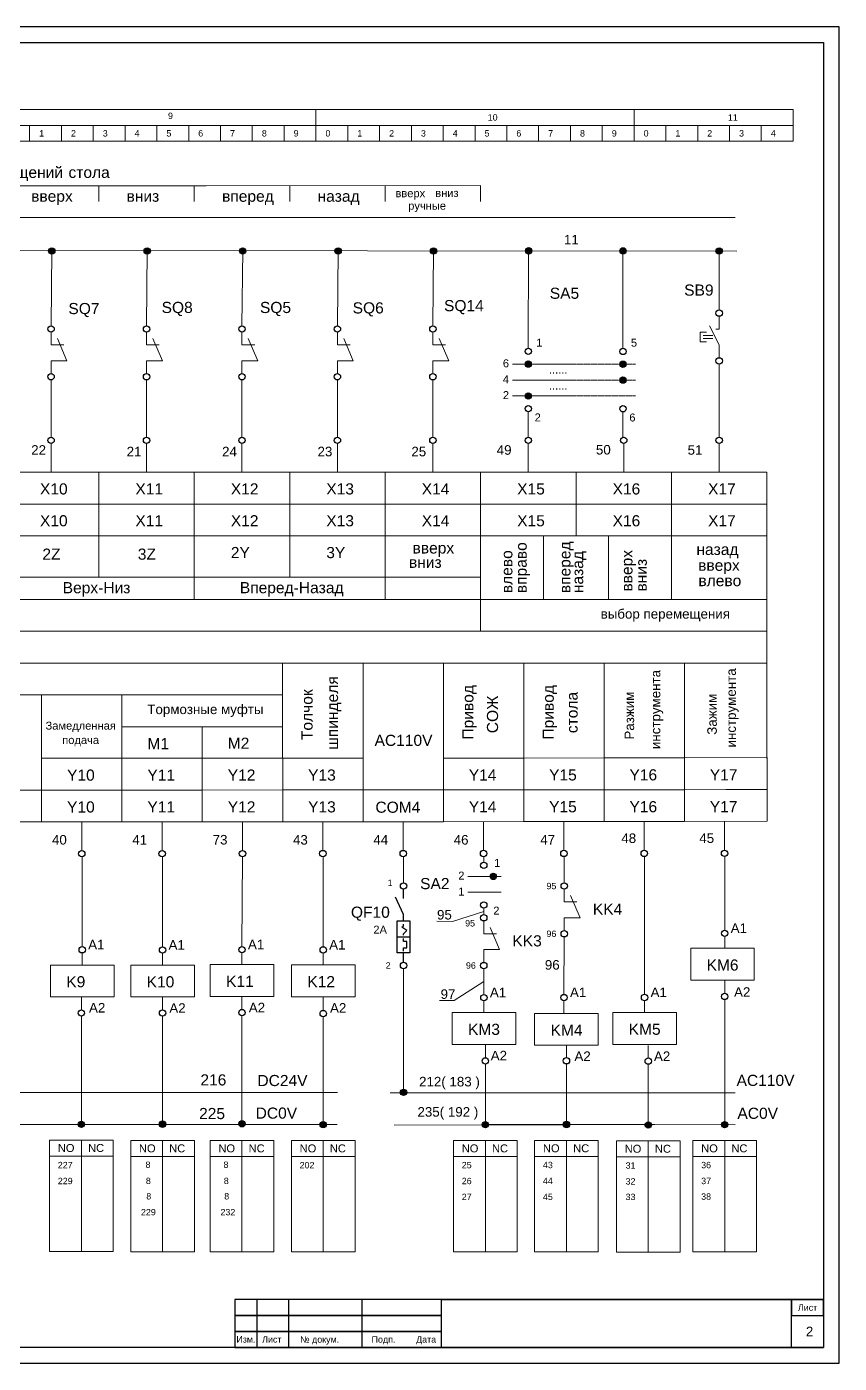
# Model space of a CAD drawing. Header units: millimetres. Extents: x 1900 to 5196, y 1354 to 2616.
# Drawn here: x 2913.6 to 3169, y 1875 to 2295 of the extents above; entities that cross this region are included whole.
import ezdxf

# ---------------------------------------------------------------- set-up
doc = ezdxf.new("R2010")
doc.units = ezdxf.units.MM
doc.linetypes.add('ACAD_ISO02W100', pattern=[15, 12, -3])
doc.layers.get('0').update_dxf_attribs({"lineweight": 20})
for name, color, linetype, lineweight in [('Маркировка', 7, 'Continuous', 25), ('Оформление', 7, 'Continuous', 30), ('Элементы', 7, 'Continuous', 25)]:
    doc.layers.add(name, color=color, linetype=linetype, lineweight=lineweight)
doc.styles.get("Standard").update_dxf_attribs({"font": 'arial.ttf'})

msp = doc.modelspace()

# ---------------------------------------------------------------- hatches: boundary and pattern name
h = msp.add_hatch(color=256)
h.dxf.hatch_style = 1
h.set_gradient(color1=(255, 255, 255), one_color=1, tint=1)
h.paths.add_polyline_path([(2922.47, 2224.52, 1), (2920.47, 2224.52, 1)])
h = msp.add_hatch(color=256)
h.dxf.hatch_style = 1
h.set_gradient(color1=(255, 255, 255), one_color=1, tint=1)
h.paths.add_polyline_path([(2952.47, 2224.52, 1), (2950.47, 2224.52, 1)])
h = msp.add_hatch(color=256)
h.dxf.hatch_style = 1
h.set_gradient(color1=(255, 255, 255), one_color=1, tint=1)
h.paths.add_polyline_path([(2982.47, 2224.52, 1), (2980.47, 2224.52, 1)])
h = msp.add_hatch(color=256)
h.dxf.hatch_style = 1
h.set_gradient(color1=(255, 255, 255), one_color=1, tint=1)
h.paths.add_polyline_path([(3012.47, 2224.52, 1), (3010.47, 2224.52, 1)])
h = msp.add_hatch(color=256)
h.dxf.hatch_style = 1
h.set_gradient(color1=(255, 255, 255), one_color=1, tint=1)
h.paths.add_polyline_path([(3042.47, 2224.52, 1), (3040.47, 2224.52, 1)])
h = msp.add_hatch(color=256)
h.dxf.hatch_style = 1
h.set_gradient(color1=(255, 255, 255), one_color=1, tint=1)
h.paths.add_polyline_path([(3072.38, 2224.58, 1), (3070.38, 2224.58, 1)])
h = msp.add_hatch(color=256)
h.dxf.hatch_style = 1
h.set_gradient(color1=(255, 255, 255), one_color=1, tint=1)
h.paths.add_polyline_path([(3102, 2224.55, 1), (3100, 2224.55, 1)])
h = msp.add_hatch(color=256)
h.dxf.hatch_style = 1
h.set_gradient(color1=(255, 255, 255), one_color=1, tint=1)
h.paths.add_polyline_path([(3132.25, 2224.52, 1), (3130.25, 2224.52, 1)])
h = msp.add_hatch(color=256)
h.dxf.hatch_style = 1
h.set_gradient(color1=(255, 255, 255), one_color=1, tint=1)
h.paths.add_polyline_path([(3072.25, 2188.98, 1), (3070.25, 2188.98, 1)])
h = msp.add_hatch(color=256)
h.dxf.hatch_style = 1
h.set_gradient(color1=(255, 255, 255), one_color=1, tint=1)
h.paths.add_polyline_path([(3102, 2188.95, 1), (3100, 2188.95, 1)])
h = msp.add_hatch(color=256)
h.dxf.hatch_style = 1
h.set_gradient(color1=(255, 255, 255), one_color=1, tint=1)
h.paths.add_polyline_path([(3102, 2183.95, 1), (3100, 2183.95, 1)])
h = msp.add_hatch(color=256)
h.dxf.hatch_style = 1
h.set_gradient(color1=(255, 255, 255), one_color=1, tint=1)
h.paths.add_polyline_path([(3072.25, 2178.98, 1), (3070.25, 2178.98, 1)])
h = msp.add_hatch(color=256)
h.dxf.hatch_style = 1
h.set_gradient(color1=(255, 255, 255), one_color=1, tint=1)
h.paths.add_polyline_path([(3061.25, 2027.99, 1), (3059.25, 2027.99, 1)])
h = msp.add_hatch(color=256)
h.dxf.hatch_style = 1
h.set_gradient(color1=(255, 255, 255), one_color=1, tint=1)
h.paths.add_polyline_path([(3033.05, 1960.16, 1), (3031.05, 1960.16, 1)])
h = msp.add_hatch(color=256)
h.dxf.hatch_style = 1
h.set_gradient(color1=(255, 255, 255), one_color=1, tint=1)
h.paths.add_polyline_path([(2931.77, 1950.1, 1), (2929.77, 1950.1, 1)])
h = msp.add_hatch(color=256)
h.dxf.hatch_style = 1
h.set_gradient(color1=(255, 255, 255), one_color=1, tint=1)
h.paths.add_polyline_path([(2957.28, 1950.13, 1), (2955.28, 1950.13, 1)])
h = msp.add_hatch(color=256)
h.dxf.hatch_style = 1
h.set_gradient(color1=(255, 255, 255), one_color=1, tint=1)
h.paths.add_polyline_path([(2982.25, 1950.27, 1), (2980.25, 1950.27, 1)])
h = msp.add_hatch(color=256)
h.dxf.hatch_style = 1
h.set_gradient(color1=(255, 255, 255), one_color=1, tint=1)
h.paths.add_polyline_path([(3007.79, 1950, 1), (3005.79, 1950, 1)])
h = msp.add_hatch(color=256)
h.dxf.hatch_style = 1
h.set_gradient(color1=(255, 255, 255), one_color=1, tint=1)
h.paths.add_polyline_path([(3058.75, 1949.99, 1), (3056.75, 1949.99, 1)])
h = msp.add_hatch(color=256)
h.dxf.hatch_style = 1
h.set_gradient(color1=(255, 255, 255), one_color=1, tint=1)
h.paths.add_polyline_path([(3084.25, 1950.01, 1), (3082.25, 1950.01, 1)])
h = msp.add_hatch(color=256)
h.dxf.hatch_style = 1
h.set_gradient(color1=(255, 255, 255), one_color=1, tint=1)
h.paths.add_polyline_path([(3109.96, 1949.87, 1), (3107.96, 1949.87, 1)])
h = msp.add_hatch(color=256)
h.dxf.hatch_style = 1
h.set_gradient(color1=(255, 255, 255), one_color=1, tint=1)
h.paths.add_polyline_path([(3133.97, 1949.99, 1), (3131.97, 1949.99, 1)])

# ---------------------------------------------------------------- linework, layer by layer
for p, q in [((2909.98, 2245), (2970, 2245)), ((2936.25, 2245.08), (2936.25, 2240.04)), ((2966.25, 2245.08), (2966.25, 2240.04)), ((2970, 2245), (3056.25, 2245.08)), ((2996.25, 2245.08), (2996.25, 2240.04)), ((3026.25, 2245.08), (3026.25, 2240.04)), ((3056.25, 2245.08), (3056.25, 2240.04)), ((2611.25, 2235.01), (3136.25, 2235.01)), ((2611.25, 2225.01), (3136.75, 2224.51)), ((2921.25, 2201.01), (2921.47, 2224.73)), ((2951.25, 2201.01), (2951.47, 2224.7)), ((2981.25, 2201.01), (2981.47, 2224.67)), ((3011.25, 2201.01), (3011.47, 2224.64)), ((3041.25, 2201.01), (3041.47, 2224.61)), ((3071.25, 2193.98), (3071.28, 2224.58)), ((3071.28, 2224.58), (3071.28, 2224.58)), ((3101, 2193.95), (3100.96, 2224.55)), ((3131.25, 2206), (3131.25, 2224.52)), ((3131.25, 2195), (3128.25, 2201)), ((3131.25, 2200), (3131.25, 2204)), ((2921.25, 2199.01), (2921.25, 2195.01)), ((2926.25, 2190.01), (2923.25, 2197.01)), ((2951.25, 2199.01), (2951.25, 2195.01)), ((2956.25, 2190.01), (2953.25, 2197.01)), ((2981.25, 2199.01), (2981.25, 2195.01)), ((2986.25, 2190.01), (2983.25, 2197.01)), ((3011.25, 2199.01), (3011.25, 2195.01)), ((3016.25, 2190.01), (3013.25, 2197.01)), ((3041.25, 2199.01), (3041.25, 2195.01)), ((3046.25, 2190.01), (3043.25, 2197.01)), ((3127.25, 2199), (3125.25, 2199)), ((3125.25, 2199), (3125.25, 2196)), ((3126.25, 2198), (3129.25, 2198)), ((3126.25, 2197), (3129.25, 2197)), ((3130.25, 2200), (3131.25, 2200)), ((2921.25, 2195.01), (2925.25, 2195.01)), ((2951.25, 2195.01), (2955.25, 2195.01)), ((2981.25, 2195.01), (2985.25, 2195.01)), ((3011.25, 2195.01), (3015.25, 2195.01)), ((3041.25, 2195.01), (3045.25, 2195.01)), ((3125.25, 2196), (3127.25, 2196)), ((3131.25, 2191), (3131.25, 2195)), ((2921.25, 2186.01), (2921.25, 2190.01)), ((2921.25, 2190.01), (2926.25, 2190.01)), ((2951.25, 2186.01), (2951.25, 2190.01)), ((2951.25, 2190.01), (2956.25, 2190.01)), ((2981.25, 2186.01), (2981.25, 2190.01)), ((2981.25, 2190.01), (2986.25, 2190.01)), ((3011.25, 2186.01), (3011.25, 2190.01)), ((3011.25, 2190.01), (3016.25, 2190.01)), ((3041.25, 2186.01), (3041.25, 2190.01)), ((3041.25, 2190.01), (3046.25, 2190.01)), ((3131.25, 2166.01), (3131.25, 2189)), ((2921.25, 2184.01), (2921.25, 2166.01)), ((2951.25, 2184.01), (2951.25, 2166.01)), ((2981.25, 2184.01), (2981.25, 2166.01)), ((3011.25, 2184.01), (3011.25, 2166.01)), ((3041.25, 2184.01), (3041.25, 2166.01)), ((3071.25, 2166.01), (3071.25, 2173.98)), ((3101, 2165.98), (3101, 2173.95)), ((2921.25, 2155.01), (2921.25, 2164.01)), ((2951.25, 2155.01), (2951.25, 2164.01)), ((2981.25, 2155.01), (2981.25, 2164.01)), ((3011.25, 2155.01), (3011.25, 2164.01)), ((3041.25, 2155.01), (3041.25, 2164.01)), ((3071.25, 2155.01), (3071.25, 2164.01)), ((3101.25, 2155.01), (3101.25, 2164.01)), ((3131.25, 2155.01), (3131.25, 2164.01)), ((2936.25, 2135.01), (2936.25, 2122.01)), ((2966.25, 2135.01), (2966.25, 2115.01)), ((2996.25, 2135.01), (2996.25, 2122.01)), ((3026.25, 2135.01), (3026.25, 2115.01)), ((3056.25, 2135.01), (3056.25, 2105.01)), ((3076, 2135.01), (3076, 2115)), ((3096.5, 2135.01), (3096.5, 2115)), ((3116.25, 2135.01), (3116.25, 2115.01)), ((3146.25, 2125.01), (3146.25, 2135.01)), ((2726.25, 2122.01), (3056.25, 2122.01)), ((2786.25, 2115.01), (3146.25, 2115.01)), ((3146.25, 2105.01), (3146.25, 2065.01)), ((2666.25, 2095.01), (3146.25, 2095.01)), ((2994, 2065), (2994, 2095.01)), ((3019.3, 2065.17), (3019.3, 2095.01)), ((3044.55, 2065.18), (3044.55, 2095.01)), ((3069.81, 2065.2), (3069.81, 2095.01)), ((3095.06, 2065.2), (3095.06, 2095.01)), ((3120.32, 2065.2), (3120.32, 2095.01)), ((2792.02, 2085.03), (2918.28, 2085.02)), ((2918.28, 2065.12), (2918.28, 2085.02)), ((2918.28, 2085.02), (2994, 2085.02)), ((2943.54, 2065.01), (2943.54, 2085.03)), ((2943.54, 2075.02), (2994, 2075.02)), ((2968.79, 2065.14), (2968.79, 2075.02)), ((2930.91, 2045.13), (2930.91, 2036.13)), ((2956.17, 2045.14), (2956.17, 2036.14)), ((2981.42, 2045.15), (2981.42, 2036.15)), ((3006.67, 2045.17), (3006.67, 2036.17)), ((3031.93, 2045.18), (3031.93, 2036.18)), ((3057.18, 2045.19), (3057.18, 2036.19)), ((3082.43, 2045.21), (3082.43, 2036.21)), ((3107.69, 2045.22), (3107.69, 2036.22)), ((3132.94, 2045.23), (3132.94, 2036.23)), ((2931.03, 2034.13), (2931.03, 2005.94)), ((2956.28, 2034.15), (2956.28, 2005.85)), ((2981.41, 2034.15), (2981.25, 2005.99)), ((3006.79, 2034.2), (3006.79, 2005.89)), ((3032.04, 2034.19), (3032.04, 2026)), ((3057.25, 2032.49), (3057.25, 2034.19)), ((3082.55, 2034.21), (3082.55, 2025.96)), ((3107.8, 2034.23), (3107.8, 1990.94)), ((3132.99, 2034.23), (3132.99, 2011.11)), ((3082.55, 2023.96), (3082.55, 2019.96)), ((3087.55, 2014.96), (3084.55, 2021.96)), ((3057.25, 2016.99), (3047.47, 2013.85)), ((3057.25, 2015.99), (3057.25, 2017.99)), ((3082.55, 2019.96), (3086.55, 2019.96)), ((3047.47, 2013.85), (3042.49, 2013.9)), ((3057.25, 2013.99), (3057.25, 2009.99)), ((3062.25, 2004.99), (3059.25, 2011.99)), ((3082.55, 2010.96), (3082.55, 2014.96)), ((3082.55, 2014.96), (3087.55, 2014.96)), ((3057.25, 2009.99), (3061.25, 2009.99)), ((3082.55, 2008.96), (3082.47, 1990.93)), ((3132.99, 2009.11), (3132.99, 2005.4)), ((2931.03, 2003.94), (2931.03, 2000.14)), ((2956.28, 2003.85), (2956.28, 2000.12)), ((2981.25, 2003.99), (2981.25, 2000.26)), ((3006.79, 2003.89), (3006.79, 2000.17)), ((3057.25, 2000.99), (3057.25, 2004.99)), ((3057.25, 2004.99), (3062.25, 2004.99)), ((3032.04, 1999), (3032.05, 1960.16)), ((3057.3, 1998.99), (3057.3, 1990.9)), ((3132.99, 1995.22), (3132.99, 1991.27)), ((3057.3, 1994.94), (3047.95, 1988.96)), ((2930.77, 1990.14), (2930.77, 1986.07)), ((2956.28, 1990.12), (2956.28, 1986.06)), ((2981.25, 1990.26), (2981.25, 1986.2)), ((3006.79, 1990.13), (3006.79, 1985.89)), ((3047.95, 1988.96), (3043.35, 1989.02)), ((3057.3, 1988.9), (3057.3, 1985.19)), ((3082.47, 1988.93), (3082.45, 1984.94)), ((3107.8, 1988.94), (3107.8, 1985.22)), ((3132.99, 1989.27), (3133.06, 1949.99)), ((2930.77, 1984.07), (2930.77, 1950.1)), ((2956.28, 1984.06), (2956.28, 1950.13)), ((2981.25, 1984.2), (2981.25, 1950.27)), ((3006.79, 1983.89), (3006.79, 1950)), ((3057.75, 1975.01), (3057.75, 1971.01)), ((3083.25, 1974.94), (3083.25, 1971.06)), ((3108.96, 1974.89), (3108.96, 1970.95)), ((3057.75, 1969.01), (3057.75, 1949.99)), ((3083.25, 1969.06), (3083.25, 1950.01)), ((3108.96, 1968.95), (3108.96, 1949.87)), ((2640, 1960.01), (3011.32, 1960.09)), ((3027.82, 1960.03), (3136.25, 1960)), ((2611.25, 1950), (3006.79, 1950)), ((2611.25, 1950), (3011.17, 1949.98)), ((3029.06, 1949.8), (3136.25, 1950)), ((3057.75, 1949.99), (3111, 1949.99)), ((2930.77, 1945.1), (2930.77, 1910.1)), ((2956.28, 1944.99), (2956.28, 1909.99)), ((2981.25, 1944.99), (2981.25, 1909.99)), ((3006.79, 1944.97), (3006.79, 1909.97)), ((3057.75, 1944.99), (3057.75, 1909.99)), ((3083.25, 1945.01), (3083.25, 1910.01)), ((3108.96, 1944.87), (3108.96, 1909.87)), ((3133, 1945), (3133, 1910)), ((2920.77, 1940.1), (2940.77, 1940.1)), ((2946.28, 1939.99), (2966.28, 1939.99)), ((2971.25, 1939.99), (2991.25, 1939.99)), ((2996.79, 1939.97), (3016.79, 1939.97)), ((3047.75, 1939.99), (3067.75, 1939.99)), ((3073.25, 1940.01), (3093.25, 1940.01)), ((3098.96, 1939.87), (3118.96, 1939.87)), ((3123, 1940), (3143, 1940))]:
    msp.add_line(p, q)
at = {"linetype": 'ACAD_ISO02W100', "ltscale": 0.005}
for p, q in [((3066.25, 2188.98), (3105, 2188.98)), ((3066.25, 2183.98), (3105, 2183.98)), ((3066.25, 2178.98), (3105, 2178.98)), ((3052.25, 2027.99), (3062.75, 2027.99)), ((3052.25, 2022.99), (3062.75, 2022.99))]:
    msp.add_line(p, q, dxfattribs=at)
for points in [[(2904.5, 2264), (3004.5, 2264), (3004.5, 2269), (2904.5, 2269)], [(3004.5, 2264), (3104.5, 2264), (3104.5, 2269), (3004.5, 2269)], [(3104.5, 2264), (3154.5, 2264), (3154.5, 2269), (3104.5, 2269)], [(2904.5, 2264), (2914.5, 2264), (2914.5, 2259), (2904.5, 2259)], [(2914.5, 2264), (2924.5, 2264), (2924.5, 2259), (2914.5, 2259)], [(2924.5, 2264), (2934.5, 2264), (2934.5, 2259), (2924.5, 2259)], [(2934.5, 2264), (2944.5, 2264), (2944.5, 2259), (2934.5, 2259)], [(2944.5, 2264), (2954.5, 2264), (2954.5, 2259), (2944.5, 2259)], [(2954.5, 2264), (2964.5, 2264), (2964.5, 2259), (2954.5, 2259)], [(2964.5, 2264), (2974.5, 2264), (2974.5, 2259), (2964.5, 2259)], [(2974.5, 2264), (2984.5, 2264), (2984.5, 2259), (2974.5, 2259)], [(2984.5, 2264), (2994.5, 2264), (2994.5, 2259), (2984.5, 2259)], [(2994.5, 2264), (3004.5, 2264), (3004.5, 2259), (2994.5, 2259)], [(3004.5, 2264), (3014.5, 2264), (3014.5, 2259), (3004.5, 2259)], [(3014.5, 2264), (3024.5, 2264), (3024.5, 2259), (3014.5, 2259)], [(3024.5, 2264), (3034.5, 2264), (3034.5, 2259), (3024.5, 2259)], [(3034.5, 2264), (3044.5, 2264), (3044.5, 2259), (3034.5, 2259)], [(3044.5, 2264), (3054.5, 2264), (3054.5, 2259), (3044.5, 2259)], [(3054.5, 2264), (3064.5, 2264), (3064.5, 2259), (3054.5, 2259)], [(3064.5, 2264), (3074.5, 2264), (3074.5, 2259), (3064.5, 2259)], [(3074.5, 2264), (3084.5, 2264), (3084.5, 2259), (3074.5, 2259)], [(3084.5, 2264), (3094.5, 2264), (3094.5, 2259), (3084.5, 2259)], [(3094.5, 2264), (3104.5, 2264), (3104.5, 2259), (3094.5, 2259)], [(3104.5, 2264), (3114.5, 2264), (3114.5, 2259), (3104.5, 2259)], [(3114.5, 2264), (3124.5, 2264), (3124.5, 2259), (3114.5, 2259)], [(3124.5, 2264), (3134.5, 2264), (3134.5, 2259), (3124.5, 2259)], [(3134.5, 2264), (3144.5, 2264), (3144.5, 2259), (3134.5, 2259)], [(3144.5, 2264), (3154.5, 2264), (3154.5, 2259), (3144.5, 2259)], [(2906.25, 2155.01), (2936.25, 2155.01), (2936.25, 2145.01), (2906.25, 2145.01)], [(2936.25, 2155.01), (2966.25, 2155.01), (2966.25, 2145.01), (2936.25, 2145.01)], [(2966.25, 2155.01), (2996.25, 2155.01), (2996.25, 2145.01), (2966.25, 2145.01)], [(2996.25, 2155.01), (3026.25, 2155.01), (3026.25, 2145.01), (2996.25, 2145.01)], [(3026.25, 2155.01), (3056.25, 2155.01), (3056.25, 2145.01), (3026.25, 2145.01)], [(3056.25, 2155.01), (3086.25, 2155.01), (3086.25, 2145.01), (3056.25, 2145.01)], [(3086.25, 2155.01), (3116.25, 2155.01), (3116.25, 2145.01), (3086.25, 2145.01)], [(3116.25, 2155.01), (3146.25, 2155.01), (3146.25, 2145.01), (3116.25, 2145.01)], [(2906.25, 2145.01), (2936.25, 2145.01), (2936.25, 2135.01), (2906.25, 2135.01)], [(2936.25, 2145.01), (2966.25, 2145.01), (2966.25, 2135.01), (2936.25, 2135.01)], [(2966.25, 2145.01), (2996.25, 2145.01), (2996.25, 2135.01), (2966.25, 2135.01)], [(2996.25, 2145.01), (3026.25, 2145.01), (3026.25, 2135.01), (2996.25, 2135.01)], [(3026.25, 2145.01), (3056.25, 2145.01), (3056.25, 2135.01), (3026.25, 2135.01)], [(3056.25, 2145.01), (3086.25, 2145.01), (3086.25, 2135.01), (3056.25, 2135.01)], [(3086.25, 2145.01), (3116.25, 2145.01), (3116.25, 2135.01), (3086.25, 2135.01)], [(3116.25, 2145.01), (3146.25, 2145.01), (3146.25, 2135.01), (3116.25, 2135.01)], [(2666.25, 2135.01), (3146.25, 2135.01), (3146.25, 2105.01), (2666.25, 2105.01)], [(2943.54, 2055.13), (2918.28, 2055.12), (2918.28, 2065.12), (2943.54, 2065.13)], [(2968.79, 2055.14), (2943.54, 2055.13), (2943.54, 2065.13), (2968.79, 2065.14)], [(2994.05, 2055.16), (2968.79, 2055.14), (2968.79, 2065.14), (2994.05, 2065.16)], [(3019.3, 2055.17), (2994.05, 2055.16), (2994.05, 2065.16), (3019.3, 2065.17)], [(3069.81, 2055.2), (3044.55, 2055.18), (3044.55, 2065.18), (3069.81, 2065.2)], [(3095.06, 2055.21), (3069.81, 2055.2), (3069.81, 2065.2), (3095.06, 2065.21)], [(3120.32, 2055.22), (3095.06, 2055.21), (3095.06, 2065.21), (3120.32, 2065.22)], [(3146.29, 2055.34), (3120.32, 2055.22), (3120.32, 2065.22), (3146.29, 2065.34)], [(2918.28, 2045.12), (2893.03, 2045.1), (2893.03, 2055.1), (2918.28, 2055.12)], [(2943.54, 2045.13), (2918.28, 2045.12), (2918.28, 2055.12), (2943.54, 2055.13)], [(2968.79, 2045.14), (2943.54, 2045.13), (2943.54, 2055.13), (2968.79, 2055.14)], [(2994.05, 2045.16), (2968.79, 2045.14), (2968.79, 2055.14), (2994.05, 2055.16)], [(3019.3, 2045.17), (2994.05, 2045.16), (2994.05, 2055.16), (3019.3, 2055.17)], [(3044.55, 2045.18), (3019.3, 2045.17), (3019.3, 2055.17), (3044.55, 2055.18)], [(3069.81, 2045.2), (3044.55, 2045.18), (3044.55, 2055.18), (3069.81, 2055.2)], [(3095.06, 2045.21), (3069.81, 2045.2), (3069.81, 2055.2), (3095.06, 2055.21)], [(3120.32, 2045.22), (3095.06, 2045.21), (3095.06, 2055.21), (3120.32, 2055.22)], [(3146.37, 2045.38), (3120.32, 2045.22), (3120.32, 2055.22), (3146.37, 2055.38)], [(3122.29, 2005.4), (3142.29, 2005.4), (3142.29, 1995.4), (3122.29, 1995.4)], [(2921.03, 2000.14), (2941.03, 2000.14), (2941.03, 1990.14), (2921.03, 1990.14)], [(2946.28, 2000.12), (2966.28, 2000.12), (2966.28, 1990.12), (2946.28, 1990.12)], [(2971.25, 2000.26), (2991.25, 2000.26), (2991.25, 1990.26), (2971.25, 1990.26)], [(2996.79, 2000.17), (3016.79, 2000.17), (3016.79, 1990.17), (2996.79, 1990.17)], [(3047.3, 1985.19), (3067.3, 1985.19), (3067.3, 1975.19), (3047.3, 1975.19)], [(3073.25, 1984.94), (3093.25, 1984.94), (3093.25, 1974.94), (3073.25, 1974.94)], [(3097.8, 1985.22), (3117.8, 1985.22), (3117.8, 1975.22), (3097.8, 1975.22)], [(2920.77, 1945.1), (2940.77, 1945.1), (2940.77, 1910.1), (2920.77, 1910.1)], [(2946.28, 1944.99), (2966.28, 1944.99), (2966.28, 1909.99), (2946.28, 1909.99)], [(2971.25, 1944.99), (2991.25, 1944.99), (2991.25, 1909.99), (2971.25, 1909.99)], [(2996.79, 1944.97), (3016.79, 1944.97), (3016.79, 1909.97), (2996.79, 1909.97)], [(3047.75, 1944.99), (3067.75, 1944.99), (3067.75, 1909.99), (3047.75, 1909.99)], [(3073.25, 1945.01), (3093.25, 1945.01), (3093.25, 1910.01), (3073.25, 1910.01)], [(3098.96, 1944.87), (3118.96, 1944.87), (3118.96, 1909.87), (3098.96, 1909.87)], [(3123, 1945), (3143, 1945), (3143, 1910), (3123, 1910)]]:
    msp.add_lwpolyline(points, close=True)
for points in [[(2918.28, 2065.12), (2918.28, 2055.12), (2893.03, 2055.1), (2893.03, 2065.1)], [(3044.55, 2065.18), (3044.55, 2055.18), (3019.3, 2055.17), (3019.3, 2065.17)]]:
    msp.add_lwpolyline(points)
at = {"layer": 'Оформление'}
for p, q in [((2595, 2290), (3164, 2290)), ((3164, 2290), (3164, 1880)), ((3164, 1880), (2595, 1880)), ((2979, 1880), (3164, 1880)), ((2979, 1880), (3164, 1880)), ((2979, 1880), (3164, 1880))]:
    msp.add_line(p, q, dxfattribs=at)
at = {"layer": 'Оформление', "lineweight": 35}
msp.add_line((3044, 1895), (3164, 1895), dxfattribs=at)
at = {"layer": 'Оформление'}
for points in [[(2575, 1875), (3169, 1875), (3169, 2295), (2575, 2295)], [(2979, 1880), (2996, 1880), (2995.98, 1895), (2978.98, 1895)], [(2979, 1890), (3044, 1890), (3044, 1895), (2979, 1895)], [(2979, 1880), (2986, 1880), (2986, 1895), (2979, 1895)], [(2979, 1880), (3019, 1880), (3019, 1895), (2979, 1895)], [(3164, 1880), (3154, 1880), (3154, 1895), (3164, 1895)], [(3164, 1895), (3154, 1895), (3154, 1890), (3164, 1890)], [(2979, 1885), (3044, 1885), (3044, 1890), (2979, 1890)], [(2979, 1880), (3044, 1880), (3044, 1885), (2979, 1885)]]:
    msp.add_lwpolyline(points, close=True, dxfattribs=at)
at = {"layer": 'Элементы'}
for p, q in [((3032.04, 2016), (3029.54, 2021.5)), ((3032.04, 2021), (3032.04, 2024)), ((3032.04, 2014), (3032.04, 2016)), ((3031.54, 2012), (3032.04, 2012.5)), ((3033.04, 2011), (3031.54, 2012)), ((3032.04, 2012.5), (3032.04, 2013)), ((3030.04, 2009), (3034.04, 2009)), ((3032.04, 2010), (3033.04, 2011)), ((3032.04, 2009.5), (3032.04, 2010)), ((3032.04, 2007.5), (3032.04, 2008.5)), ((3033.04, 2007.5), (3032.04, 2007.5)), ((3032.04, 2004.5), (3032.04, 2005.5)), ((3032.04, 2005.5), (3033.04, 2005.5)), ((3032.04, 2001), (3032.04, 2004)), ((3033.04, 2005.5), (3033.04, 2007.5))]:
    msp.add_line(p, q, dxfattribs=at)
msp.add_lwpolyline([(3030.04, 2004), (3030.04, 2014), (3034.04, 2014), (3034.04, 2004)], close=True, dxfattribs=at)
for centre in [(2921.47, 2224.52), (2921.47, 2224.52), (2951.47, 2224.52), (2951.47, 2224.52), (2981.47, 2224.52), (2981.47, 2224.52), (3011.47, 2224.52), (3011.47, 2224.52), (3041.47, 2224.52), (3041.47, 2224.52), (3071.38, 2224.58), (3071.38, 2224.58), (3101, 2224.55), (3101, 2224.55), (3131.25, 2224.52), (3131.25, 2224.52), (3131.25, 2205), (2921.25, 2200.01), (2951.25, 2200.01), (2981.25, 2200.01), (3011.25, 2200.01), (3041.25, 2200.01), (3071.25, 2192.98), (3101, 2192.95), (3071.25, 2188.98), (3071.25, 2188.98), (3101, 2188.95), (3101, 2188.95), (3131.25, 2190), (2921.25, 2185.01), (2951.25, 2185.01), (2981.25, 2185.01), (3011.25, 2185.01), (3041.25, 2185.01), (3101, 2183.95), (3101, 2183.95), (3071.25, 2178.98), (3071.25, 2178.98), (3071.25, 2174.98), (3101, 2174.95), (2921.25, 2165.01), (2951.25, 2165.01), (2981.25, 2165.01), (3011.25, 2165.01), (3041.25, 2165.01), (3071.25, 2165.01), (3101.25, 2165.01), (3131.25, 2165.01), (2930.91, 2035.13), (2956.17, 2035.14), (2981.42, 2035.15), (3006.67, 2035.17), (3031.93, 2035.18), (3057.18, 2035.19), (3082.43, 2035.21), (3107.69, 2035.22), (3132.94, 2035.23), (3057.25, 2031.49), (3060.25, 2027.99), (3060.25, 2027.99), (3032.04, 2025), (3082.55, 2024.96), (3057.25, 2018.99), (3057.25, 2014.99), (3082.55, 2009.96), (3132.99, 2010.11), (2931.03, 2004.94), (2956.28, 2004.85), (2981.25, 2004.99), (3006.79, 2004.89), (3032.04, 2000), (3057.25, 1999.99), (3057.3, 1989.9), (3082.47, 1989.93), (3107.8, 1989.94), (3132.99, 1990.27), (2930.77, 1985.07), (2956.28, 1985.06), (2981.25, 1985.2), (3006.79, 1984.89), (3057.75, 1970.01), (3083.25, 1970.06), (3108.96, 1969.95), (3032.05, 1960.16), (3032.05, 1960.16), (2930.77, 1950.1), (2930.77, 1950.1), (2956.28, 1950.13), (2956.28, 1950.13), (2981.25, 1950.27), (2981.25, 1950.27), (3006.79, 1950), (3006.79, 1950), (3057.75, 1949.99), (3057.75, 1949.99), (3083.25, 1950.01), (3083.25, 1950.01), (3108.96, 1949.87), (3108.96, 1949.87), (3132.97, 1949.99), (3132.97, 1949.99)]:
    msp.add_circle(centre, 1, dxfattribs=at)

# ---------------------------------------------------------------- texts
at = {"layer": 'Маркировка'}
for s, height, p in [('9', 2, (2958, 2266)), ('10', 2, (3058.5, 2265.5)), ('11', 2, (3134, 2265.5)), ('1', 2, (2917.5, 2260.5)), ('2', 2, (2927.5, 2260.5)), ('3', 2, (2937.5, 2260.5)), ('4', 2, (2947.5, 2260.5)), ('5', 2, (2957.5, 2260.5)), ('6', 2, (2967.5, 2260.5)), ('7', 2, (2977.5, 2260.5)), ('8', 2, (2987.5, 2260.5)), ('9', 2, (2997.5, 2260.5)), ('0', 2, (3007.5, 2260.5)), ('1', 2, (3017.5, 2260.5)), ('2', 2, (3027.5, 2260.5)), ('3', 2, (3037.5, 2260.5)), ('4', 2, (3047.5, 2260.5)), ('5', 2, (3057.5, 2260.5)), ('6', 2, (3067.5, 2260.5)), ('7', 2, (3077.5, 2260.5)), ('8', 2, (3087.5, 2260.5)), ('9', 2, (3097.5, 2260.5)), ('0', 2, (3107.5, 2260.5)), ('1', 2, (3117.5, 2260.5)), ('2', 2, (3127.5, 2260.5)), ('3', 2, (3137.5, 2260.5)), ('4', 2, (3147.5, 2260.5)), ('перемещений', 3.5, (2893.22, 2247.5)), ('стола', 3.5, (2926.72, 2247.5)), ('вверх', 2.5, (3029.5, 2241.42)), ('вниз', 2.5, (3042, 2241.5)), ('вверх', 3.5, (2914.98, 2240)), ('вниз', 3.5, (2944.98, 2240)), ('вперед', 3.5, (2975, 2240)), ('назад', 3.5, (3005, 2240)), ('ручные', 2.5, (3033.5, 2237.5)), ('11', 3, (3082.44, 2226.58)), ('SB9', 3.5, (3120.25, 2210.5)), ('SA5', 3.5, (3078, 2209.5)), ('SQ7', 3.5, (2926.69, 2204.69)), ('SQ8', 3.5, (2955.99, 2205.04)), ('SQ5', 3.5, (2986.9, 2205.03)), ('SQ6', 3.5, (3016.04, 2204.9)), ('SQ14', 3.5, (3044.76, 2205.6)), ('1', 2.5, (3073.75, 2194.48)), ('5', 2.5, (3103.5, 2194.45)), ('6', 2.5, (3063.25, 2187.98)), ('4', 2.5, (3063.25, 2182.98)), ('......', 2.5, (3077.75, 2185.98)), ('2', 2.5, (3063.25, 2177.98)), ('......', 2.5, (3077.75, 2180.98)), ('2', 2.5, (3073.25, 2170.98)), ('6', 2.5, (3103, 2170.95)), ('22', 3, (2915, 2160.5)), ('21', 3, (2945, 2160)), ('24', 3, (2975, 2160)), ('23', 3, (3005, 2160)), ('25', 3, (3034.5, 2160)), ('49', 3, (3061.32, 2160.5)), ('50', 3, (3092.51, 2160.57)), ('51', 3, (3121.32, 2160.5)), ('X10', 3.5, (2917.75, 2148.01)), ('X11', 3.5, (2947.75, 2148.01)), ('X12', 3.5, (2977.75, 2148.01)), ('X13', 3.5, (3007.75, 2148.01)), ('X14', 3.5, (3037.75, 2148.01)), ('X15', 3.5, (3067.75, 2148.01)), ('X16', 3.5, (3097.75, 2148.01)), ('X17', 3.5, (3127.75, 2148.01)), ('X10', 3.5, (2917.75, 2138.01)), ('X11', 3.5, (2947.75, 2138.01)), ('X12', 3.5, (2977.75, 2138.01)), ('X13', 3.5, (3007.75, 2138.01)), ('X14', 3.5, (3037.75, 2138.01)), ('X15', 3.5, (3067.75, 2138.01)), ('X16', 3.5, (3097.75, 2138.01)), ('X17', 3.5, (3127.75, 2138.01)), ('2Z', 3.5, (2918.51, 2127.51)), ('3Z', 3.5, (2948.51, 2127.51)), ('2Y', 3.5, (2977.75, 2128.01)), ('3Y', 3.5, (3007.75, 2128.01)), ('вверх', 3.5, (3034.87, 2129.46)), ('назад', 3.5, (3124.09, 2129)), ('вниз', 3.5, (3033.75, 2124.96)), ('вверх', 3.5, (3124.64, 2124.03)), ('влево', 3.5, (3124.72, 2119.19)), ('Верх-Низ', 3.5, (2924.9, 2116.97)), ('Вперед-Назад', 3.5, (2980.58, 2116.99)), ('выбор перемещения', 3, (3094, 2109)), ('Тормозные муфты', 3, (2951.5, 2079)), ('Замедленная', 2.5, (2919.51, 2074.12)), ('подача', 2.5, (2924.76, 2069.61)), ('M1', 3.5, (2951.52, 2067.96)), ('M2', 3.5, (2976.77, 2068.09)), ('AC110V', 3.5, (3022.93, 2069)), ('Y10', 3.5, (2926.27, 2058.07)), ('Y11', 3.5, (2951.52, 2058.08)), ('Y12', 3.5, (2976.78, 2058.09)), ('Y13', 3.5, (3002.03, 2058.1)), ('Y14', 3.5, (3052.54, 2058.13)), ('Y15', 3.5, (3077.79, 2058.14)), ('Y16', 3.5, (3103.05, 2058.16)), ('Y17', 3.5, (3128.3, 2058.17)), ('Y10', 3.5, (2926.27, 2048.07)), ('Y11', 3.5, (2951.52, 2048.08)), ('Y12', 3.5, (2976.78, 2048.09)), ('Y13', 3.5, (3002.03, 2048.1)), ('COM4', 3.5, (3023.2, 2047.99)), ('Y14', 3.5, (3052.54, 2048.13)), ('Y15', 3.5, (3077.79, 2048.14)), ('Y16', 3.5, (3103.05, 2048.16)), ('Y17', 3.5, (3128.3, 2048.17)), ('48', 3, (3100.5, 2038.5)), ('45', 3, (3125, 2038.5)), ('40', 3, (2921.53, 2038)), ('41', 3, (2946.78, 2038)), ('73', 3, (2972.04, 2038.02)), ('43', 3, (2997.29, 2037.99)), ('44', 3, (3022.55, 2038)), ('46', 3, (3047.8, 2037.99)), ('47', 3, (3075, 2038)), ('1', 2.5, (3060.5, 2031)), ('2', 2.5, (3049.25, 2026.99)), ('1', 2, (3027.04, 2025)), ('SA2', 3.5, (3037.25, 2023.99)), ('1', 2.5, (3049.25, 2021.99)), ('95', 2, (3076.96, 2023.97)), ('QF10', 3.5, (3015.5, 2015)), ('95', 3, (3042.56, 2014.45)), ('2', 2.5, (3060.25, 2015.99)), ('KK4', 3.5, (3091.55, 2015.96)), ('2A', 2.5, (3022.55, 2010)), ('95', 2, (3051.4, 2012.26)), ('A1', 3, (3134.87, 2010.24)), ('A1', 3, (2932.91, 2005.07)), ('A1', 3, (2958.17, 2004.98)), ('A1', 3, (2983.13, 2005.11)), ('A1', 3, (3008.67, 2005.02)), ('KK3', 3.5, (3066.25, 2005.99)), ('96', 2, (3076.96, 2008.97)), ('2', 2, (3026.45, 1999.02)), ('96', 2, (3051.65, 1999)), ('96', 3, (3076.45, 1998.7)), ('KM6', 3.5, (3127.29, 1998.4)), ('K9', 3.5, (2926.03, 1993.14)), ('K10', 3.5, (2951.28, 1993.12)), ('K11', 3.5, (2976.25, 1993.26)), ('K12', 3.5, (3001.79, 1993.17)), ('97', 3, (3043.69, 1989.5)), ('A1', 3, (3059.18, 1990.03)), ('A1', 3, (3084.35, 1990.06)), ('A1', 3, (3109.69, 1990.07)), ('A2', 3, (3135.93, 1990.16)), ('A2', 3, (2933.17, 1985.22)), ('A2', 3, (2958.42, 1985.13)), ('A2', 3, (2983.39, 1985.27)), ('A2', 3, (3008.93, 1985.17)), ('KM3', 3.5, (3052.3, 1978.19)), ('KM4', 3.5, (3078.25, 1977.92)), ('KM5', 3.5, (3102.8, 1978.22)), ('A2', 3, (3059.44, 1970.18)), ('A2', 3, (3085.75, 1969.99)), ('A2', 3, (3110.75, 1969.99)), ('216', 3.5, (2968.18, 1962.3)), ('DC24V', 3.5, (2986.1, 1962.1)), ('AC110V', 3.5, (3136.72, 1962.15)), ('212( 183 )', 3, (3036.92, 1962)), ('225', 3.5, (2967.77, 1951.73)), ('DC0V', 3.5, (2985.55, 1951.86)), ('235( 192 )', 3, (3036.42, 1952.5)), ('AC0V', 3.5, (3136.98, 1951.81)), ('NO', 2.5, (2923.37, 1941.4)), ('NC', 2.5, (2932.87, 1941.4)), ('NO', 2.5, (2948.87, 1941.28)), ('NC', 2.5, (2958.37, 1941.28)), ('NO', 2.5, (2973.84, 1941.28)), ('NC', 2.5, (2983.34, 1941.28)), ('NO', 2.5, (2999.38, 1941.27)), ('NC', 2.5, (3008.88, 1941.27)), ('NO', 2.5, (3050.34, 1941.28)), ('NC', 2.5, (3059.84, 1941.28)), ('NO', 2.5, (3075.85, 1941.31)), ('NC', 2.5, (3085.35, 1941.31)), ('NO', 2.5, (3101.55, 1941.16)), ('NC', 2.5, (3111.05, 1941.16)), ('NO', 2.5, (3125.59, 1941.29)), ('NC', 2.5, (3135.09, 1941.29)), ('227', 2, (2923.37, 1936.28)), ('8', 2, (2950.94, 1936.38)), ('8', 2, (2975.44, 1936.38)), ('202', 2, (2999.38, 1936.27)), ('25', 2, (3050.34, 1936.28)), ('43', 2, (3075.85, 1936.31)), ('31', 2, (3101.84, 1936.16)), ('36', 2, (3125.59, 1936.29)), ('229', 2, (2923.37, 1931.28)), ('8', 2, (2951.04, 1931.31)), ('8', 2, (2975.54, 1931.31)), ('26', 2, (3050.34, 1931.28)), ('44', 2, (3075.85, 1931.31)), ('32', 2, (3101.84, 1931.16)), ('37', 2, (3125.59, 1931.29)), ('8', 2, (2951.18, 1926.48)), ('8', 2, (2975.68, 1926.48)), ('27', 2, (3050.34, 1926.28)), ('45', 2, (3075.85, 1926.28)), ('33', 2, (3101.84, 1926.28)), ('38', 2, (3125.59, 1926.38)), ('229', 2, (2949.5, 1921.5)), ('232', 2, (2974.5, 1921.5))]:
    msp.add_text(s, height=height, dxfattribs=at).set_placement(p)
for s, height, p in [('влево', 3.5, (3066.25, 2117)), ('вправо', 3.5, (3070.75, 2117)), ('вперед', 3.5, (3084.5, 2117)), ('назад', 3.5, (3088.5, 2117)), ('вверх', 3.5, (3104, 2117.5)), ('вниз', 3.5, (3108.5, 2117.5)), ('инструмента', 3, (3112.75, 2068)), ('инструмента', 3, (3136.5, 2068.5)), ('шпинделя', 3.5, (3011.45, 2067.82)), ('Привод', 3.5, (3054, 2070.99)), ('Привод', 3.5, (3079.25, 2070.99)), ('Толчок', 3.5, (3003.44, 2070.82)), ('СОЖ', 3.5, (3061.75, 2072.99)), ('стола', 3.5, (3086.75, 2073)), ('Разжим', 3, (3104.51, 2070.99)), ('Зажим', 3, (3130.5, 2072.5))]:
    msp.add_text(s, height=height, rotation=90, dxfattribs=at).set_placement(p)
at = {"layer": 'Оформление'}
for s, height, p in [('Лист', 2, (3156, 1891.5)), ('2', 3, (3158.5, 1883.5)), ('Изм.', 2, (2979.5, 1881.52)), ('Лист', 2, (2987.6, 1881.51)), ('№ докум.', 2, (2999.52, 1881.49)), ('Подп.', 2, (3022, 1881.5)), ('Дата', 2, (3036, 1881.5))]:
    msp.add_text(s, height=height, dxfattribs=at).set_placement(p)

doc.saveas('drawing.dxf')
